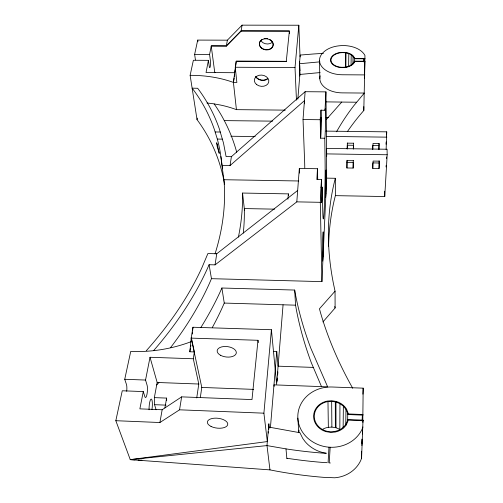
<?xml version="1.0" encoding="UTF-8"?>
<svg xmlns="http://www.w3.org/2000/svg" width="503" height="503" viewBox="0 0 503 503"><rect width="100%" height="100%" fill="white"/><g stroke="black" fill="none" stroke-linecap="round" stroke-linejoin="round"><path stroke-width="0.75" d="M196.723 397.917L198.798 384.022L193.29 358.777L150.02 357.275L145.543 380.054L147.077 385.172A6.677 1.452 -86 0 1 146.983 394.27A6.677 1.452 -86 0 1 144.845 396.66L143.273 391.579L122.26 390.774L115.822 420.703L130.264 459.641L269.966 469.884L274.908 470.852A345.366 251.764 1 0 0 323.479 477.334L334.772 477.781A31.727 29.319 6.4 0 0 360.733 460.446L361.588 458.183L363.003 420.131L347.642 419.515C346.089 428.87 334.853 433.699 326.252 431.071A16.92 15.235 4.1 0 1 314.287 415.83A16.92 15.235 4.1 0 1 327.321 401.664L331.653 401.325L335.96 401.998L339.953 403.639L339.827 429.361L336.004 427.745L331.879 427.078L327.723 427.405A16.209 14.901 5.8 0 0 322.033 429.688M361.588 458.183L361.632 451.241M347.46 131.516A490.016 320.744 23.4 0 1 363.801 110.515L363.826 106.63M361.909 443.445L361.99 439.106M362.795 420.546L363.172 388.153L332.118 387.002A33.462 30.142 4.1 0 0 299.511 426.223C304.158 438.66 317.135 446.733 330.163 447.261A33.462 30.142 4.1 0 0 362.066 429.279L362.965 426.946M363.801 110.515L364.926 61.221L354.244 61.165L354.231 61.693C351.415 66.798 344.744 67.867 339.443 67.081A11.789 7.382 -0.7 0 1 330.98 59.895A11.789 7.382 -0.7 0 1 339.959 52.815C345.121 52.117 351.679 53.148 354.294 58.229L354.213 62.869M364.43 78.254L364.958 55.556L364.354 54.443A23.308 14.606 -0.7 0 0 343.216 45.553C335.268 45.641 326.434 47.892 321.436 54.487A23.308 14.606 -0.7 0 0 342.266 74.765L364.851 74.909M345.416 67.471L345.548 52.802M345.869 67.515L346.001 52.84M343.14 427.934L343.367 406.147L339.953 403.639M353.282 160.375L353.144 168.071L346.913 167.977L347.001 160.633L353.288 160.727M346.913 167.977L347.07 160.281M347.347 143.003L347.208 149.026L347.322 145.21L353.402 145.292L353.332 149.064L353.446 143.085M348.642 66.71L348.805 53.582M345.737 425.657L345.976 409.367L343.367 406.147M351.044 65.566L351.207 54.745M352.911 64L353.037 56.273M347.611 421.483L347.755 413.453L345.976 409.367M353.144 168.071L353.244 162.576L347.045 162.488M347.755 413.453L347.736 414.529L363.028 415.138M354.294 58.229L354.288 58.75L364.939 58.801M320.857 187.179L322.335 187.204L322.266 190.499A15.763 0.541 -89 0 1 321.404 202.225A15.763 0.541 -89 0 1 321.348 183.174L321.461 179.634L316.865 179.558L317.468 168.725L299.335 168.442L296.808 201.866L215.064 264.867L209.085 264.716L207.211 268.986A371.918 234.354 -24 0 1 153.604 350.616M363.543 61.894L363.631 58.794M364.411 62.768L364.474 58.801M372.78 149.372L373.025 143.481L379.224 143.562L378.935 149.454M362.921 394.17L363.172 388.153M362.129 420.521L362.355 415.113M372.786 168.417L373.094 161.061L379.413 161.155L379.048 168.511L372.786 168.417L372.767 163.594M362.424 429.053L362.493 427.506M361.896 445.539L362.16 439.377M362.399 433.988L362.663 427.833M362.902 422.445L363.003 420.131M170.668 347.472A364.908 233.581 -24.4 0 0 209.632 282.925L211.461 278.681L321.926 281.63L326.661 177.766M335.375 195.642L335.344 178.282L326.648 178.137L326.604 148.416L387.071 149.24L387.178 154.761L384.745 196.547L335.375 195.642L334.501 199.119A495.172 319.392 23.7 0 0 328.616 246.149M378.853 149.416L378.916 143.418M379.048 168.511L379.105 160.79M321.926 281.63L320.304 202.313L321.461 179.634M325.001 110.27L325.127 109.12A14.75 0.465 -89.1 0 1 325.498 120.387A14.75 0.465 -89.1 0 1 324.875 137.916L324.775 138.243L320.556 138.187L320.21 119.733L320.744 110.232L325.001 110.27L325.944 91.873L305.132 91.703L231.393 156.666L230.047 165.55L221.961 165.424L220.49 153.723A365.574 230.223 -23.9 0 0 217.315 139.079L214.454 129.73A365.574 230.223 -23.9 0 0 192.133 88.17L197.679 88.283L199.226 90.358A371.918 234.354 -24 0 1 219.258 128.649L223.477 142.997L226.086 156.59L231.393 156.666M386.034 144.248L386.159 141.921M386.555 134.942L386.725 131.843L325.9 131.113M386.134 149.492L386.725 131.843M386.046 166.965L386.134 165.424M386.537 158.489L386.625 156.949M328.075 462.804L328.987 447.192M330.163 447.261L329.214 462.911L330.352 462.98M304.774 167.895A33.626 1.874 -89 0 0 304.604 161.136L303.032 119.544L305.132 91.703M321.593 386.807L311.326 362.757A518.021 338.903 23.6 0 1 296.21 308.886L295.563 305.176L283.07 304.799L276.619 384.286L271.413 329.716L192.97 327.239L191.197 338.117L201.791 387.436L200.313 397.533M277.147 381.186L277.398 378.067M277.65 374.955L277.901 371.843M270.4 427.802L276.763 351.547L273.632 351.446M297.826 99.204L299.889 74.457L299.467 63.749L319.902 61.844M287.905 199.295L288.364 193.881L242.54 193.051L242.578 198.534A380.545 243.93 -24.5 0 1 238.391 237.183M134.955 459.855L130.264 459.641L267.332 441.571L263.899 413.177L271.413 329.716M296.456 100.16L295.016 67.584L298.832 25.232L242.075 25.15L227.369 40.177L226.312 46.125L211.241 46.069L214.794 72.803L214.907 72.174M191.197 338.117L258.001 340.298L251.99 399.577L181.646 396.867L162.161 409.75L139.872 408.864L143.273 391.579M194.365 351.93L189.832 351.779L191.291 337.563L194.365 351.93L193.29 358.777M192.265 334.011L192.423 332.508M192.58 330.999L192.97 327.239M285.283 110.132L236.429 109.648L233.417 82.423L236.24 61.064L286.289 61.322M234.367 76.538L234.637 74.268M234.914 71.992L235.184 69.716M235.366 68.201L236.19 61.372L286.257 61.63L289.376 30.897L241.157 30.796L226.363 45.836L211.291 45.786L209.581 54.481L210.317 60.02A4.697 0.748 89.7 0 1 210.235 66.61A4.697 0.748 89.7 0 1 209.179 65.88L208.431 60.341L193.372 60.266L190.128 75.331L197.038 119.639A350.478 228.431 -24.9 0 1 224.627 184.551M215.064 264.867L216.743 253.764L297.669 190.461M115.822 420.703L159.897 422.526L179.546 409.813L181.646 396.867M226.312 46.125L241.113 31.079L242.075 25.15M189.832 351.779L190.423 348.12M190.662 346.655L190.901 345.196M190.128 75.331L191.31 75.337A102.87 69.798 -9.6 0 1 233.417 82.423L234.128 78.009M164.902 407.914L166.619 398.099L154.346 397.622L154.566 404.682L156.081 409.769M159.897 422.526L162.161 409.75M154.346 397.622L157.162 382.475L150.02 357.275M208.431 60.341L206.035 72.533L234.543 72.709M197.038 119.639L197.339 118.098M126.699 391.296A6.665 1.597 -85.7 0 0 126.435 384.399L124.738 379.281L130.736 351.396L132.295 351.452A116.646 88.019 -14.3 0 0 191.492 341.537M195.447 59.945L194.63 54.418L197.71 40.089L227.369 40.177M335.344 178.282L334.451 181.759A508.829 322.542 23 0 0 333.608 284.44L335.055 291.168L335.099 307.974L322.901 321.951M320.556 138.187L320.675 137.866A14.744 0.541 -89.1 0 0 321.285 124.813A14.744 0.541 -89.1 0 0 321.191 109.994M274.135 386.367L273.984 384.858L327.654 386.851L310.747 348.07A530.935 342.071 23 0 1 295.336 293.79L294.683 290.055L221.886 288.012L224.263 303.07L222.301 307.54A372.616 242.861 -25 0 1 212.297 327.554M221.886 288.012L219.868 292.513A380.545 243.93 -24.5 0 1 200.86 327.491M326.428 119.4L341.751 102.071L356.564 102.21M335.055 291.168L319.443 308.798L320.512 312.684A503.402 323.926 22.7 0 0 352.722 388.259M156.703 384.94L158.904 382.538M230.047 165.55L304.46 100.663L304.567 103.788M299.889 74.457L320.097 72.57M130.264 459.641L266.992 445.589L286.459 448.965A357.646 253.298 0.8 0 0 322.876 453.14L326.321 453.266L322.247 452.411A33.066 29.947 4.5 0 1 305.032 441.533L302.737 438.402L299.926 432.725L268.571 427.041M241.113 31.079L289.344 31.18L289.458 33.512M194.63 54.418L209.581 54.481M364.939 58.511L354.76 58.461L353.446 56.129A12.254 7.677 -0.7 0 0 346.133 52.563L339.846 52.538A12.254 7.677 -0.7 0 0 330.509 59.895A12.254 7.677 -0.7 0 0 339.305 67.364L345.706 67.402A12.254 7.677 -0.7 0 0 353.295 63.812L354.703 61.46L364.926 61.511M295.016 67.584L235.234 67.245L236.863 82.448L233.417 82.423M303.032 119.544L320.21 119.733M224.275 120.613L272.595 121.141M215.177 131.968L220.377 132.031M325.498 101.87L341.751 102.071M326.422 136.401L386.832 137.149M230.934 136.244L255.197 136.546M217.315 139.079L222.483 139.149M347.277 143.148L353.446 143.223M378.809 145.625L372.698 145.543L372.717 149.328M326.183 117.576L328.503 117.608M326.346 153.899L387.178 154.761M372.767 162.909L378.992 163.003M221.961 165.424L223.892 179.722L298.757 180.979M296.808 201.866L320.304 202.313M274.556 209.154L244.32 208.563L244.364 214.033A372.616 242.861 -25 0 1 243.295 233.084M216.743 253.764L207.89 253.55L201.86 267.816A365.574 230.223 -23.9 0 1 146.279 350.742M224.263 303.07L283.07 304.799M313.118 367.404L278.09 366.171L276.763 351.547M124.738 379.281L145.543 380.054M157.162 382.475L198.798 384.022M201.791 387.436L253.575 389.379M154.566 404.682L166.053 405.135M363.034 414.535L348.416 413.956L346.561 409.084A17.592 15.845 4.1 0 0 336.149 401.432L331.672 400.734L327.164 401.086A17.592 15.845 4.1 0 0 313.614 415.818A17.592 15.845 4.1 0 0 326.057 431.662L330.641 432.41L335.275 432.046A17.592 15.845 4.1 0 0 346.253 424.953L348.302 420.15L362.996 420.741M179.546 409.813L263.899 413.177M138.086 459.994L141.997 460.17M326.944 462.659L323.108 462.464A352.936 252.764 0.9 0 1 287.288 458.308L286.829 458.233L285.993 448.896M214.159 103.914L214.731 104.731A380.545 243.93 -24.5 0 1 222.546 117.369L224.891 121.77A380.545 243.93 -24.5 0 1 236.724 152.239M286.829 458.233L287.1 458.648M334.784 306.484L335.099 307.974M209.085 264.716L211.461 278.681M197.71 40.089L197.931 41.636M220.905 156.515L222.024 164.795M222.225 166.304L222.533 168.562M269.966 469.884L266.992 445.589L268.854 423.721L269.275 427.393M268.181 431.637L268.351 433.096M268.627 426.374L268.879 428.575M268.3 424.721L268.822 429.241M258.001 340.298L258.272 342.6M242.54 193.051L244.508 210.248M223.892 179.722L224.2 183.388A358.696 229.481 -24.3 0 1 215.058 253.82M297.839 418.106L298.795 432.674M288.364 193.881L288.458 195.434M294.683 290.055L295.563 305.176M299.335 168.442L299.543 173.126M299.656 61.548L299.713 63.082M299.801 65.377L300.014 70.728M299.442 64.07L299.863 74.784M299.757 76.066L299.329 65.352L300.203 55.06L313.583 53.972A435.057 373.93 5 0 1 323.429 53.406M298.832 25.232L300.046 56.908M166.619 398.099L166.688 400.457M317.468 168.725L317.714 179.458M322.335 187.204L322.744 210.279A33.695 1.075 -89 0 0 324.278 208.418A33.695 1.075 -89 0 0 325.095 161.444L324.775 138.243M319.487 60.285L319.826 78.82M384.657 191.215L384.745 196.547M327.975 401.614L328.352 427.355M325.944 91.873L326.699 156.238M331.653 401.325L331.879 427.078M335.306 401.897L335.375 427.644M335.96 401.998L336.004 427.745M149.07 409.769A7.514 1.578 -85.9 0 1 151.214 399.03A7.514 1.578 -85.9 0 1 151.95 409.593M269.948 39.511A6.967 5.577 8.2 0 1 271.739 47.829A6.967 5.577 8.2 0 1 261.397 47.798A6.967 5.577 8.2 0 1 261.962 39.486M264.094 38.662A6.967 5.577 8.2 0 1 267.697 38.668M267.722 78.858A7.231 5.608 7.9 0 1 255.75 76.726M267.759 78.55A7.231 5.608 7.9 0 1 255.794 76.418M272.148 42.397A6.916 5.571 8.2 0 1 261.283 41.208M206.972 103.021A99.663 69.716 -9.8 0 1 213.291 103.775L220.169 104.982A99.663 69.716 -9.8 0 1 236.429 109.648M320.16 75.84A22.868 14.644 -0.6 0 0 342.166 92.873L364.317 93.055L353.741 105.787A503.402 323.926 22.7 0 0 336.526 131.805M298.864 432.178A32.569 29.734 5.2 0 1 298.983 430.159M320.537 124.889L320.675 129.743L320.883 117.344L320.537 124.889M217.434 145.141L216.661 142.745L217.145 146.285L219.264 153.396L217.434 145.141M256.75 84.649A7.281 5.608 7.9 0 0 268.69 82.259A7.281 5.608 7.9 0 0 259.315 75.243A7.281 5.608 7.9 0 0 256.75 84.649M220.553 355.281A9.639 5.231 6.9 0 0 236.184 353.515A9.639 5.231 6.9 0 0 223.495 346.567A9.639 5.231 6.9 0 0 220.553 355.281M261.617 48.294A6.967 5.577 8.2 0 0 273.047 45.874A6.967 5.577 8.2 0 0 264.106 38.932A6.967 5.577 8.2 0 0 261.617 48.294M325.919 193.378A13.713 0.409 -89 0 0 326.139 170.498A13.713 0.409 -89 0 0 325.34 187.43A13.713 0.409 -89 0 0 325.919 193.378M211.04 426.437A10.261 4.948 6.7 0 0 227.626 424.947A10.261 4.948 6.7 0 0 214.039 418.213A10.261 4.948 6.7 0 0 211.04 426.437M323.058 256.077A14.65 0.465 -88.9 0 0 323.272 232.16A14.65 0.465 -88.9 0 0 322.36 251.45A14.65 0.465 -88.9 0 0 323.058 256.077"/></g></svg>
